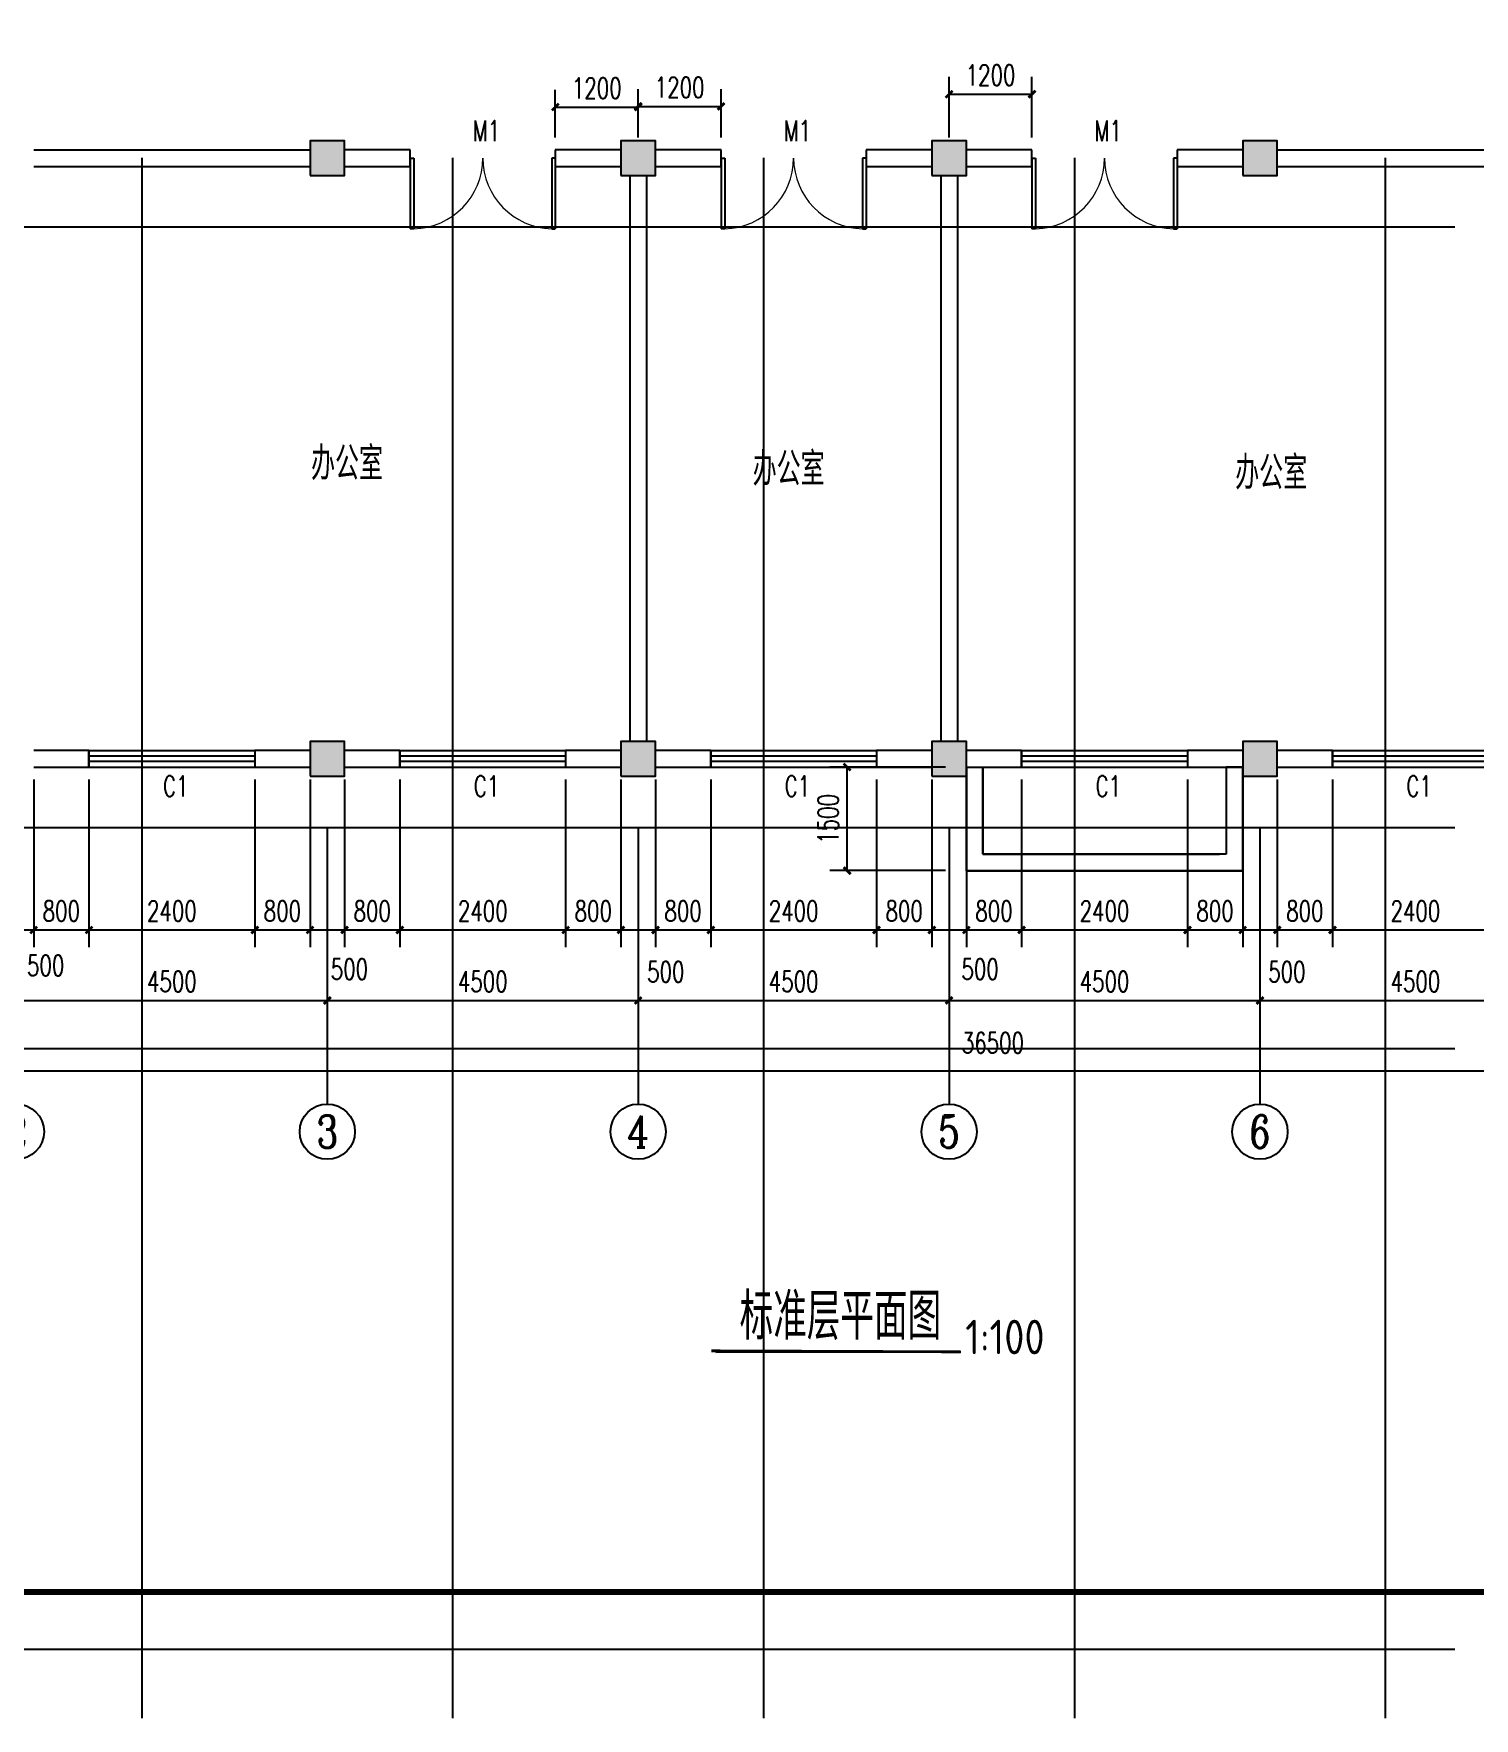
# Model space of a CAD drawing. Extents: x -1000 to 59722, y -1000 to 42165.
# Drawn here: x 16431 to 37283, y -1000 to 23397 of the extents above; entities that cross this region are included whole.
import ezdxf
from ezdxf.enums import TextEntityAlignment as Align

# ---------------------------------------------------------------- set-up
doc = ezdxf.new("R2010")
doc.units = 0
doc.header["$LTSCALE"] = 10
doc.header["$MEASUREMENT"] = 0
doc.linetypes.add('DOTE', pattern=[2.42, 2, -0.2, 0.02, -0.2])
for name, color, linetype in [('AXIS', 3, 'Continuous'), ('AXIS_TEXT', 7, 'Continuous'), ('COLUMN', 9, 'Continuous'), ('DOTE', 1, 'DOTE'), ('PUB_DIM', 3, 'Continuous'), ('PUB_TEXT', 7, 'Continuous'), ('PUB_WALL', 9, 'Continuous'), ('STAIR', 2, 'Continuous'), ('WALL', 9, 'Continuous'), ('WINDOW', 4, 'Continuous'), ('WINDOW_TEXT', 7, 'Continuous'), ('加粗线', 5, 'Continuous'), ('标注', 7, 'Continuous')]:
    doc.layers.add(name, color=color, linetype=linetype)
doc.styles.add('_TCH_AXIS', font='COMPLEX', dxfattribs={"bigfont": 'GBCBIG'})
doc.styles.add('_TCH_DIM_T3', font='SIMPLEX', dxfattribs={"width": 0.705882, "bigfont": 'GBCBIG'})
doc.styles.add('_TCH_WINDOW', font='SIMPLEX', dxfattribs={"bigfont": 'GBCBIG'})
doc.styles.add('COMPLEX', font='COMPLEX')
doc.styles.get("Standard").update_dxf_attribs({"font": 'gbenor.shx', "bigfont": 'gbcbig.shx'})
doc.dimstyles.new('_TCH_ARCH&&100', dxfattribs={"dimtxt": 297.5, "dimasz": 100, "dimexe": 250, "dimexo": 300, "dimgap": 126.25, "dimtad": 1, "dimdec": 0, "dimzin": 0, "dimdsep": 46, "dimtxsty": '_TCH_DIM_T3', "dimblk": 'ARCHTICK', "dimcen": 0.09, "dimclrt": 7, "dimazin": 2, "dimtfac": 1, "dimtdec": 0, "dimtix": 1, "dimtmove": 2, "dimatfit": 3, "dimfxl": 1, "dimtolj": 1, "dimtzin": 0, "dimarcsym": 0})

# ---------------------------------------------------------------- blocks, each defined once
blk = doc.blocks.new('_ArchTick')
at = {"color": 0, "linetype": 'ByBlock', "const_width": 0.4}
blk.add_lwpolyline([(-0.5, -0.5), (0.5, 0.5)], dxfattribs=at)
blk = doc.blocks.new('*D18')
at = {"layer": 'Defpoints', "color": 0}
for p in [(30881, 22521), (29681, 21596), (30881, 21596)]:
    blk.add_point(p, dxfattribs=at)
at = {"layer": 'PUB_DIM', "color": 0, "lineweight": -2}
for p, q in [((29681, 21896), (29681, 22771)), ((30881, 21896), (30881, 22771)), ((29681, 22521), (30881, 22521))]:
    blk.add_line(p, q, dxfattribs=at)
at = {"layer": 'PUB_DIM', "color": 0, "lineweight": -2, "xscale": 100, "yscale": 100, "zscale": 100, "rotation": 180}
blk.add_blockref('_ArchTick', (29681, 22521), dxfattribs=at)
at = {"layer": 'PUB_DIM', "color": 0, "lineweight": -2, "xscale": 100, "yscale": 100, "zscale": 100}
blk.add_blockref('_ArchTick', (30881, 22521), dxfattribs=at)
at = {"layer": 'PUB_DIM', "color": 7, "insert": (30281, 22796), "char_height": 297.5, "attachment_point": 5, "style": '_TCH_DIM_T3'}
blk.add_mtext('\\A1;1200', dxfattribs=at)
blk = doc.blocks.new('*D19')
at = {"layer": 'Defpoints', "color": 0}
for p in [(26381, 22345), (25181, 21596), (26381, 21596)]:
    blk.add_point(p, dxfattribs=at)
at = {"layer": 'PUB_DIM', "color": 0, "lineweight": -2}
for p, q in [((25181, 21896), (25181, 22595)), ((26381, 21896), (26381, 22595)), ((25181, 22345), (26381, 22345))]:
    blk.add_line(p, q, dxfattribs=at)
at = {"layer": 'PUB_DIM', "color": 0, "lineweight": -2, "xscale": 100, "yscale": 100, "zscale": 100, "rotation": 180}
blk.add_blockref('_ArchTick', (25181, 22345), dxfattribs=at)
at = {"layer": 'PUB_DIM', "color": 0, "lineweight": -2, "xscale": 100, "yscale": 100, "zscale": 100}
blk.add_blockref('_ArchTick', (26381, 22345), dxfattribs=at)
at = {"layer": 'PUB_DIM', "color": 7, "insert": (25781, 22620), "char_height": 297.5, "attachment_point": 5, "style": '_TCH_DIM_T3'}
blk.add_mtext('\\A1;1200', dxfattribs=at)
blk = doc.blocks.new('*D20')
at = {"layer": 'Defpoints', "color": 0}
for p in [(25181, 22335), (23981, 21596), (25181, 21596)]:
    blk.add_point(p, dxfattribs=at)
at = {"layer": 'PUB_DIM', "color": 0, "lineweight": -2}
for p, q in [((23981, 21896), (23981, 22585)), ((25181, 21896), (25181, 22585)), ((23981, 22335), (25181, 22335))]:
    blk.add_line(p, q, dxfattribs=at)
at = {"layer": 'PUB_DIM', "color": 0, "lineweight": -2, "xscale": 100, "yscale": 100, "zscale": 100, "rotation": 180}
blk.add_blockref('_ArchTick', (23981, 22335), dxfattribs=at)
at = {"layer": 'PUB_DIM', "color": 0, "lineweight": -2, "xscale": 100, "yscale": 100, "zscale": 100}
blk.add_blockref('_ArchTick', (25181, 22335), dxfattribs=at)
at = {"layer": 'PUB_DIM', "color": 7, "insert": (24581, 22610), "char_height": 297.5, "attachment_point": 5, "style": '_TCH_DIM_T3'}
blk.add_mtext('\\A1;1200', dxfattribs=at)
blk = doc.blocks.new('*D25')
at = {"layer": 'Defpoints', "color": 0}
for p in [(28205, 12776), (29931, 12776), (29931, 11276)]:
    blk.add_point(p, dxfattribs=at)
at = {"layer": 'PUB_DIM', "color": 0, "lineweight": -2}
for p, q in [((29631, 12776), (27955, 12776)), ((28205, 11276), (28205, 12776)), ((29631, 11276), (27955, 11276))]:
    blk.add_line(p, q, dxfattribs=at)
at = {"layer": 'PUB_DIM', "color": 0, "lineweight": -2, "xscale": 100, "yscale": 100, "zscale": 100}
for p, rotation in [((28205, 12776), 90), ((28205, 11276), 270)]:
    blk.add_blockref('_ArchTick', p, dxfattribs=dict(at, rotation=rotation))
at = {"layer": 'PUB_DIM', "color": 7, "insert": (27930, 12026), "char_height": 297.5, "attachment_point": 5, "rotation": 90, "style": '_TCH_DIM_T3'}
blk.add_mtext('\\A1;1500', dxfattribs=at)
blk = doc.blocks.new('*D38')
at = {"layer": 'Defpoints', "color": 0}
for p in [(15931, 12896), (16431, 12896), (16431, 10417)]:
    blk.add_point(p, dxfattribs=at)
at = {"layer": 'PUB_DIM', "color": 0, "lineweight": -2}
for p, q in [((15931, 12596), (15931, 10167)), ((16431, 12596), (16431, 10167)), ((15931, 10417), (16431, 10417))]:
    blk.add_line(p, q, dxfattribs=at)
at = {"layer": 'PUB_DIM', "color": 0, "lineweight": -2, "xscale": 100, "yscale": 100, "zscale": 100, "rotation": 180}
blk.add_blockref('_ArchTick', (15931, 10417), dxfattribs=at)
at = {"layer": 'PUB_DIM', "color": 0, "lineweight": -2, "xscale": 100, "yscale": 100, "zscale": 100}
blk.add_blockref('_ArchTick', (16431, 10417), dxfattribs=at)
at = {"layer": 'PUB_DIM', "color": 7, "insert": (16604, 9902), "char_height": 297.5, "attachment_point": 5, "style": '_TCH_DIM_T3'}
blk.add_mtext('\\A1;500', dxfattribs=at)
blk = doc.blocks.new('*D39')
at = {"layer": 'Defpoints', "color": 0}
for p in [(16431, 12896), (17231, 12896), (17231, 10417)]:
    blk.add_point(p, dxfattribs=at)
at = {"layer": 'PUB_DIM', "color": 0, "lineweight": -2}
for p, q in [((16431, 12596), (16431, 10167)), ((17231, 12596), (17231, 10167)), ((16431, 10417), (17231, 10417))]:
    blk.add_line(p, q, dxfattribs=at)
at = {"layer": 'PUB_DIM', "color": 0, "lineweight": -2, "xscale": 100, "yscale": 100, "zscale": 100, "rotation": 180}
blk.add_blockref('_ArchTick', (16431, 10417), dxfattribs=at)
at = {"layer": 'PUB_DIM', "color": 0, "lineweight": -2, "xscale": 100, "yscale": 100, "zscale": 100}
blk.add_blockref('_ArchTick', (17231, 10417), dxfattribs=at)
at = {"layer": 'PUB_DIM', "color": 7, "insert": (16831, 10692), "char_height": 297.5, "attachment_point": 5, "style": '_TCH_DIM_T3'}
blk.add_mtext('\\A1;800', dxfattribs=at)
blk = doc.blocks.new('*D40')
at = {"layer": 'Defpoints', "color": 0}
for p in [(17231, 12896), (19631, 12896), (19631, 10417)]:
    blk.add_point(p, dxfattribs=at)
at = {"layer": 'PUB_DIM', "color": 0, "lineweight": -2}
for p, q in [((17231, 12596), (17231, 10167)), ((19631, 12596), (19631, 10167)), ((17231, 10417), (19631, 10417))]:
    blk.add_line(p, q, dxfattribs=at)
at = {"layer": 'PUB_DIM', "color": 0, "lineweight": -2, "xscale": 100, "yscale": 100, "zscale": 100, "rotation": 180}
blk.add_blockref('_ArchTick', (17231, 10417), dxfattribs=at)
at = {"layer": 'PUB_DIM', "color": 0, "lineweight": -2, "xscale": 100, "yscale": 100, "zscale": 100}
blk.add_blockref('_ArchTick', (19631, 10417), dxfattribs=at)
at = {"layer": 'PUB_DIM', "color": 7, "insert": (18431, 10692), "char_height": 297.5, "attachment_point": 5, "style": '_TCH_DIM_T3'}
blk.add_mtext('\\A1;2400', dxfattribs=at)
blk = doc.blocks.new('*D41')
at = {"layer": 'Defpoints', "color": 0}
for p in [(19631, 12896), (20431, 12896), (20431, 10417)]:
    blk.add_point(p, dxfattribs=at)
at = {"layer": 'PUB_DIM', "color": 0, "lineweight": -2}
for p, q in [((19631, 12596), (19631, 10167)), ((20431, 12596), (20431, 10167)), ((19631, 10417), (20431, 10417))]:
    blk.add_line(p, q, dxfattribs=at)
at = {"layer": 'PUB_DIM', "color": 0, "lineweight": -2, "xscale": 100, "yscale": 100, "zscale": 100, "rotation": 180}
blk.add_blockref('_ArchTick', (19631, 10417), dxfattribs=at)
at = {"layer": 'PUB_DIM', "color": 0, "lineweight": -2, "xscale": 100, "yscale": 100, "zscale": 100}
blk.add_blockref('_ArchTick', (20431, 10417), dxfattribs=at)
at = {"layer": 'PUB_DIM', "color": 7, "insert": (20031, 10692), "char_height": 297.5, "attachment_point": 5, "style": '_TCH_DIM_T3'}
blk.add_mtext('\\A1;800', dxfattribs=at)
blk = doc.blocks.new('*D42')
at = {"layer": 'Defpoints', "color": 0}
for p in [(20431, 12896), (20931, 12896), (20931, 10417)]:
    blk.add_point(p, dxfattribs=at)
at = {"layer": 'PUB_DIM', "color": 0, "lineweight": -2}
for p, q in [((20431, 12596), (20431, 10167)), ((20931, 12596), (20931, 10167)), ((20431, 10417), (20931, 10417))]:
    blk.add_line(p, q, dxfattribs=at)
at = {"layer": 'PUB_DIM', "color": 0, "lineweight": -2, "xscale": 100, "yscale": 100, "zscale": 100, "rotation": 180}
blk.add_blockref('_ArchTick', (20431, 10417), dxfattribs=at)
at = {"layer": 'PUB_DIM', "color": 0, "lineweight": -2, "xscale": 100, "yscale": 100, "zscale": 100}
blk.add_blockref('_ArchTick', (20931, 10417), dxfattribs=at)
at = {"layer": 'PUB_DIM', "color": 7, "insert": (21001, 9849), "char_height": 297.5, "attachment_point": 5, "style": '_TCH_DIM_T3'}
blk.add_mtext('\\A1;500', dxfattribs=at)
blk = doc.blocks.new('*D43')
at = {"layer": 'Defpoints', "color": 0}
for p in [(20931, 12896), (21731, 12896), (21731, 10417)]:
    blk.add_point(p, dxfattribs=at)
at = {"layer": 'PUB_DIM', "color": 0, "lineweight": -2}
for p, q in [((20931, 12596), (20931, 10167)), ((21731, 12596), (21731, 10167)), ((20931, 10417), (21731, 10417))]:
    blk.add_line(p, q, dxfattribs=at)
at = {"layer": 'PUB_DIM', "color": 0, "lineweight": -2, "xscale": 100, "yscale": 100, "zscale": 100, "rotation": 180}
blk.add_blockref('_ArchTick', (20931, 10417), dxfattribs=at)
at = {"layer": 'PUB_DIM', "color": 0, "lineweight": -2, "xscale": 100, "yscale": 100, "zscale": 100}
blk.add_blockref('_ArchTick', (21731, 10417), dxfattribs=at)
at = {"layer": 'PUB_DIM', "color": 7, "insert": (21331, 10692), "char_height": 297.5, "attachment_point": 5, "style": '_TCH_DIM_T3'}
blk.add_mtext('\\A1;800', dxfattribs=at)
blk = doc.blocks.new('*D44')
at = {"layer": 'Defpoints', "color": 0}
for p in [(21731, 12896), (24131, 12896), (24131, 10417)]:
    blk.add_point(p, dxfattribs=at)
at = {"layer": 'PUB_DIM', "color": 0, "lineweight": -2}
for p, q in [((21731, 12596), (21731, 10167)), ((24131, 12596), (24131, 10167)), ((21731, 10417), (24131, 10417))]:
    blk.add_line(p, q, dxfattribs=at)
at = {"layer": 'PUB_DIM', "color": 0, "lineweight": -2, "xscale": 100, "yscale": 100, "zscale": 100, "rotation": 180}
blk.add_blockref('_ArchTick', (21731, 10417), dxfattribs=at)
at = {"layer": 'PUB_DIM', "color": 0, "lineweight": -2, "xscale": 100, "yscale": 100, "zscale": 100}
blk.add_blockref('_ArchTick', (24131, 10417), dxfattribs=at)
at = {"layer": 'PUB_DIM', "color": 7, "insert": (22931, 10692), "char_height": 297.5, "attachment_point": 5, "style": '_TCH_DIM_T3'}
blk.add_mtext('\\A1;2400', dxfattribs=at)
blk = doc.blocks.new('*D45')
at = {"layer": 'Defpoints', "color": 0}
for p in [(24131, 12896), (24931, 12896), (24931, 10417)]:
    blk.add_point(p, dxfattribs=at)
at = {"layer": 'PUB_DIM', "color": 0, "lineweight": -2}
for p, q in [((24131, 12596), (24131, 10167)), ((24931, 12596), (24931, 10167)), ((24131, 10417), (24931, 10417))]:
    blk.add_line(p, q, dxfattribs=at)
at = {"layer": 'PUB_DIM', "color": 0, "lineweight": -2, "xscale": 100, "yscale": 100, "zscale": 100, "rotation": 180}
blk.add_blockref('_ArchTick', (24131, 10417), dxfattribs=at)
at = {"layer": 'PUB_DIM', "color": 0, "lineweight": -2, "xscale": 100, "yscale": 100, "zscale": 100}
blk.add_blockref('_ArchTick', (24931, 10417), dxfattribs=at)
at = {"layer": 'PUB_DIM', "color": 7, "insert": (24531, 10692), "char_height": 297.5, "attachment_point": 5, "style": '_TCH_DIM_T3'}
blk.add_mtext('\\A1;800', dxfattribs=at)
blk = doc.blocks.new('*D46')
at = {"layer": 'Defpoints', "color": 0}
for p in [(24931, 12896), (25431, 12896), (25431, 10417)]:
    blk.add_point(p, dxfattribs=at)
at = {"layer": 'PUB_DIM', "color": 0, "lineweight": -2}
for p, q in [((24931, 12596), (24931, 10167)), ((25431, 12596), (25431, 10167)), ((24931, 10417), (25431, 10417))]:
    blk.add_line(p, q, dxfattribs=at)
at = {"layer": 'PUB_DIM', "color": 0, "lineweight": -2, "xscale": 100, "yscale": 100, "zscale": 100, "rotation": 180}
blk.add_blockref('_ArchTick', (24931, 10417), dxfattribs=at)
at = {"layer": 'PUB_DIM', "color": 0, "lineweight": -2, "xscale": 100, "yscale": 100, "zscale": 100}
blk.add_blockref('_ArchTick', (25431, 10417), dxfattribs=at)
at = {"layer": 'PUB_DIM', "color": 7, "insert": (25580, 9811), "char_height": 297.5, "attachment_point": 5, "style": '_TCH_DIM_T3'}
blk.add_mtext('\\A1;500', dxfattribs=at)
blk = doc.blocks.new('*D47')
at = {"layer": 'Defpoints', "color": 0}
for p in [(25431, 12896), (26231, 12896), (26231, 10417)]:
    blk.add_point(p, dxfattribs=at)
at = {"layer": 'PUB_DIM', "color": 0, "lineweight": -2}
for p, q in [((25431, 12596), (25431, 10167)), ((26231, 12596), (26231, 10167)), ((25431, 10417), (26231, 10417))]:
    blk.add_line(p, q, dxfattribs=at)
at = {"layer": 'PUB_DIM', "color": 0, "lineweight": -2, "xscale": 100, "yscale": 100, "zscale": 100, "rotation": 180}
blk.add_blockref('_ArchTick', (25431, 10417), dxfattribs=at)
at = {"layer": 'PUB_DIM', "color": 0, "lineweight": -2, "xscale": 100, "yscale": 100, "zscale": 100}
blk.add_blockref('_ArchTick', (26231, 10417), dxfattribs=at)
at = {"layer": 'PUB_DIM', "color": 7, "insert": (25831, 10692), "char_height": 297.5, "attachment_point": 5, "style": '_TCH_DIM_T3'}
blk.add_mtext('\\A1;800', dxfattribs=at)
blk = doc.blocks.new('*D48')
at = {"layer": 'Defpoints', "color": 0}
for p in [(26231, 12896), (28631, 12896), (28631, 10417)]:
    blk.add_point(p, dxfattribs=at)
at = {"layer": 'PUB_DIM', "color": 0, "lineweight": -2}
for p, q in [((26231, 12596), (26231, 10167)), ((28631, 12596), (28631, 10167)), ((26231, 10417), (28631, 10417))]:
    blk.add_line(p, q, dxfattribs=at)
at = {"layer": 'PUB_DIM', "color": 0, "lineweight": -2, "xscale": 100, "yscale": 100, "zscale": 100, "rotation": 180}
blk.add_blockref('_ArchTick', (26231, 10417), dxfattribs=at)
at = {"layer": 'PUB_DIM', "color": 0, "lineweight": -2, "xscale": 100, "yscale": 100, "zscale": 100}
blk.add_blockref('_ArchTick', (28631, 10417), dxfattribs=at)
at = {"layer": 'PUB_DIM', "color": 7, "insert": (27431, 10692), "char_height": 297.5, "attachment_point": 5, "style": '_TCH_DIM_T3'}
blk.add_mtext('\\A1;2400', dxfattribs=at)
blk = doc.blocks.new('*D49')
at = {"layer": 'Defpoints', "color": 0}
for p in [(28631, 12896), (29431, 12896), (29431, 10417)]:
    blk.add_point(p, dxfattribs=at)
at = {"layer": 'PUB_DIM', "color": 0, "lineweight": -2}
for p, q in [((28631, 12596), (28631, 10167)), ((29431, 12596), (29431, 10167)), ((28631, 10417), (29431, 10417))]:
    blk.add_line(p, q, dxfattribs=at)
at = {"layer": 'PUB_DIM', "color": 0, "lineweight": -2, "xscale": 100, "yscale": 100, "zscale": 100, "rotation": 180}
blk.add_blockref('_ArchTick', (28631, 10417), dxfattribs=at)
at = {"layer": 'PUB_DIM', "color": 0, "lineweight": -2, "xscale": 100, "yscale": 100, "zscale": 100}
blk.add_blockref('_ArchTick', (29431, 10417), dxfattribs=at)
at = {"layer": 'PUB_DIM', "color": 7, "insert": (29031, 10692), "char_height": 297.5, "attachment_point": 5, "style": '_TCH_DIM_T3'}
blk.add_mtext('\\A1;800', dxfattribs=at)
blk = doc.blocks.new('*D50')
at = {"layer": 'Defpoints', "color": 0}
for p in [(29431, 12896), (29931, 12896), (29931, 10417)]:
    blk.add_point(p, dxfattribs=at)
at = {"layer": 'PUB_DIM', "color": 0, "lineweight": -2}
for p, q in [((29431, 12596), (29431, 10167)), ((29931, 12596), (29931, 10167)), ((29431, 10417), (29931, 10417))]:
    blk.add_line(p, q, dxfattribs=at)
at = {"layer": 'PUB_DIM', "color": 0, "lineweight": -2, "xscale": 100, "yscale": 100, "zscale": 100, "rotation": 180}
blk.add_blockref('_ArchTick', (29431, 10417), dxfattribs=at)
at = {"layer": 'PUB_DIM', "color": 0, "lineweight": -2, "xscale": 100, "yscale": 100, "zscale": 100}
blk.add_blockref('_ArchTick', (29931, 10417), dxfattribs=at)
at = {"layer": 'PUB_DIM', "color": 7, "insert": (30130, 9849), "char_height": 297.5, "attachment_point": 5, "style": '_TCH_DIM_T3'}
blk.add_mtext('\\A1;500', dxfattribs=at)
blk = doc.blocks.new('*D51')
at = {"layer": 'Defpoints', "color": 0}
for p in [(29931, 12896), (30731, 12896), (30731, 10417)]:
    blk.add_point(p, dxfattribs=at)
at = {"layer": 'PUB_DIM', "color": 0, "lineweight": -2}
for p, q in [((29931, 12596), (29931, 10167)), ((30731, 12596), (30731, 10167)), ((29931, 10417), (30731, 10417))]:
    blk.add_line(p, q, dxfattribs=at)
at = {"layer": 'PUB_DIM', "color": 0, "lineweight": -2, "xscale": 100, "yscale": 100, "zscale": 100, "rotation": 180}
blk.add_blockref('_ArchTick', (29931, 10417), dxfattribs=at)
at = {"layer": 'PUB_DIM', "color": 0, "lineweight": -2, "xscale": 100, "yscale": 100, "zscale": 100}
blk.add_blockref('_ArchTick', (30731, 10417), dxfattribs=at)
at = {"layer": 'PUB_DIM', "color": 7, "insert": (30331, 10692), "char_height": 297.5, "attachment_point": 5, "style": '_TCH_DIM_T3'}
blk.add_mtext('\\A1;800', dxfattribs=at)
blk = doc.blocks.new('*D52')
at = {"layer": 'Defpoints', "color": 0}
for p in [(30731, 12896), (33131, 12896), (33131, 10417)]:
    blk.add_point(p, dxfattribs=at)
at = {"layer": 'PUB_DIM', "color": 0, "lineweight": -2}
for p, q in [((30731, 12596), (30731, 10167)), ((33131, 12596), (33131, 10167)), ((30731, 10417), (33131, 10417))]:
    blk.add_line(p, q, dxfattribs=at)
at = {"layer": 'PUB_DIM', "color": 0, "lineweight": -2, "xscale": 100, "yscale": 100, "zscale": 100, "rotation": 180}
blk.add_blockref('_ArchTick', (30731, 10417), dxfattribs=at)
at = {"layer": 'PUB_DIM', "color": 0, "lineweight": -2, "xscale": 100, "yscale": 100, "zscale": 100}
blk.add_blockref('_ArchTick', (33131, 10417), dxfattribs=at)
at = {"layer": 'PUB_DIM', "color": 7, "insert": (31931, 10692), "char_height": 297.5, "attachment_point": 5, "style": '_TCH_DIM_T3'}
blk.add_mtext('\\A1;2400', dxfattribs=at)
blk = doc.blocks.new('*D53')
at = {"layer": 'Defpoints', "color": 0}
for p in [(33131, 12896), (33931, 12896), (33931, 10417)]:
    blk.add_point(p, dxfattribs=at)
at = {"layer": 'PUB_DIM', "color": 0, "lineweight": -2}
for p, q in [((33131, 12596), (33131, 10167)), ((33931, 12596), (33931, 10167)), ((33131, 10417), (33931, 10417))]:
    blk.add_line(p, q, dxfattribs=at)
at = {"layer": 'PUB_DIM', "color": 0, "lineweight": -2, "xscale": 100, "yscale": 100, "zscale": 100, "rotation": 180}
blk.add_blockref('_ArchTick', (33131, 10417), dxfattribs=at)
at = {"layer": 'PUB_DIM', "color": 0, "lineweight": -2, "xscale": 100, "yscale": 100, "zscale": 100}
blk.add_blockref('_ArchTick', (33931, 10417), dxfattribs=at)
at = {"layer": 'PUB_DIM', "color": 7, "insert": (33531, 10692), "char_height": 297.5, "attachment_point": 5, "style": '_TCH_DIM_T3'}
blk.add_mtext('\\A1;800', dxfattribs=at)
blk = doc.blocks.new('*D54')
at = {"layer": 'Defpoints', "color": 0}
for p in [(33931, 12896), (34431, 12896), (34431, 10417)]:
    blk.add_point(p, dxfattribs=at)
at = {"layer": 'PUB_DIM', "color": 0, "lineweight": -2}
for p, q in [((33931, 12596), (33931, 10167)), ((34431, 12596), (34431, 10167)), ((33931, 10417), (34431, 10417))]:
    blk.add_line(p, q, dxfattribs=at)
at = {"layer": 'PUB_DIM', "color": 0, "lineweight": -2, "xscale": 100, "yscale": 100, "zscale": 100, "rotation": 180}
blk.add_blockref('_ArchTick', (33931, 10417), dxfattribs=at)
at = {"layer": 'PUB_DIM', "color": 0, "lineweight": -2, "xscale": 100, "yscale": 100, "zscale": 100}
blk.add_blockref('_ArchTick', (34431, 10417), dxfattribs=at)
at = {"layer": 'PUB_DIM', "color": 7, "insert": (34571, 9811), "char_height": 297.5, "attachment_point": 5, "style": '_TCH_DIM_T3'}
blk.add_mtext('\\A1;500', dxfattribs=at)
blk = doc.blocks.new('*D55')
at = {"layer": 'Defpoints', "color": 0}
for p in [(34431, 12896), (35231, 12896), (35231, 10417)]:
    blk.add_point(p, dxfattribs=at)
at = {"layer": 'PUB_DIM', "color": 0, "lineweight": -2}
for p, q in [((34431, 12596), (34431, 10167)), ((35231, 12596), (35231, 10167)), ((34431, 10417), (35231, 10417))]:
    blk.add_line(p, q, dxfattribs=at)
at = {"layer": 'PUB_DIM', "color": 0, "lineweight": -2, "xscale": 100, "yscale": 100, "zscale": 100, "rotation": 180}
blk.add_blockref('_ArchTick', (34431, 10417), dxfattribs=at)
at = {"layer": 'PUB_DIM', "color": 0, "lineweight": -2, "xscale": 100, "yscale": 100, "zscale": 100}
blk.add_blockref('_ArchTick', (35231, 10417), dxfattribs=at)
at = {"layer": 'PUB_DIM', "color": 7, "insert": (34831, 10692), "char_height": 297.5, "attachment_point": 5, "style": '_TCH_DIM_T3'}
blk.add_mtext('\\A1;800', dxfattribs=at)
blk = doc.blocks.new('*D56')
at = {"layer": 'Defpoints', "color": 0}
for p in [(35231, 12896), (37631, 12896), (37631, 10417)]:
    blk.add_point(p, dxfattribs=at)
at = {"layer": 'PUB_DIM', "color": 0, "lineweight": -2}
for p, q in [((35231, 12596), (35231, 10167)), ((37631, 12596), (37631, 10167)), ((35231, 10417), (37631, 10417))]:
    blk.add_line(p, q, dxfattribs=at)
at = {"layer": 'PUB_DIM', "color": 0, "lineweight": -2, "xscale": 100, "yscale": 100, "zscale": 100, "rotation": 180}
blk.add_blockref('_ArchTick', (35231, 10417), dxfattribs=at)
at = {"layer": 'PUB_DIM', "color": 0, "lineweight": -2, "xscale": 100, "yscale": 100, "zscale": 100}
blk.add_blockref('_ArchTick', (37631, 10417), dxfattribs=at)
at = {"layer": 'PUB_DIM', "color": 7, "insert": (36431, 10692), "char_height": 297.5, "attachment_point": 5, "style": '_TCH_DIM_T3'}
blk.add_mtext('\\A1;2400', dxfattribs=at)
blk = doc.blocks.new('*D13')
at = {"layer": 'Defpoints', "color": 0}
for p in [(11431, 12896), (47931, 12896), (47931, 8378)]:
    blk.add_point(p, dxfattribs=at)
at = {"layer": 'PUB_DIM', "color": 0, "lineweight": -2}
for p, q in [((11431, 12596), (11431, 8128)), ((47931, 12596), (47931, 8128)), ((11431, 8378), (47931, 8378))]:
    blk.add_line(p, q, dxfattribs=at)
at = {"layer": 'PUB_DIM', "color": 0, "lineweight": -2, "xscale": 100, "yscale": 100, "zscale": 100, "rotation": 180}
blk.add_blockref('_ArchTick', (11431, 8378), dxfattribs=at)
at = {"layer": 'PUB_DIM', "color": 0, "lineweight": -2, "xscale": 100, "yscale": 100, "zscale": 100}
blk.add_blockref('_ArchTick', (47931, 8378), dxfattribs=at)
at = {"layer": 'PUB_DIM', "color": 7, "insert": (30315, 8784), "char_height": 297.5, "attachment_point": 5, "style": '_TCH_DIM_T3'}
blk.add_mtext('\\A1;36500', dxfattribs=at)
blk = doc.blocks.new('*D135')
at = {"layer": 'AXIS', "color": 0, "lineweight": -2}
for p, q in [((16181, 11596), (16181, 9146)), ((20681, 11596), (20681, 9146)), ((16181, 9396), (20681, 9396))]:
    blk.add_line(p, q, dxfattribs=at)
at = {"layer": 'Defpoints', "color": 0}
for p in [(16181, 11896), (20681, 11896), (20681, 9396)]:
    blk.add_point(p, dxfattribs=at)
at = {"layer": 'AXIS', "color": 0, "lineweight": -2, "xscale": 100, "yscale": 100, "zscale": 100, "rotation": 180}
blk.add_blockref('_ArchTick', (16181, 9396), dxfattribs=at)
at = {"layer": 'AXIS', "color": 0, "lineweight": -2, "xscale": 100, "yscale": 100, "zscale": 100}
blk.add_blockref('_ArchTick', (20681, 9396), dxfattribs=at)
at = {"layer": 'AXIS', "color": 7, "insert": (18431, 9671), "char_height": 297.5, "attachment_point": 5, "style": '_TCH_DIM_T3'}
blk.add_mtext('\\A1;4500', dxfattribs=at)
blk = doc.blocks.new('*D136')
at = {"layer": 'AXIS', "color": 0, "lineweight": -2}
for p, q in [((20681, 11596), (20681, 9146)), ((25181, 11596), (25181, 9146)), ((20681, 9396), (25181, 9396))]:
    blk.add_line(p, q, dxfattribs=at)
at = {"layer": 'Defpoints', "color": 0}
for p in [(20681, 11896), (25181, 11896), (25181, 9396)]:
    blk.add_point(p, dxfattribs=at)
at = {"layer": 'AXIS', "color": 0, "lineweight": -2, "xscale": 100, "yscale": 100, "zscale": 100, "rotation": 180}
blk.add_blockref('_ArchTick', (20681, 9396), dxfattribs=at)
at = {"layer": 'AXIS', "color": 0, "lineweight": -2, "xscale": 100, "yscale": 100, "zscale": 100}
blk.add_blockref('_ArchTick', (25181, 9396), dxfattribs=at)
at = {"layer": 'AXIS', "color": 7, "insert": (22931, 9671), "char_height": 297.5, "attachment_point": 5, "style": '_TCH_DIM_T3'}
blk.add_mtext('\\A1;4500', dxfattribs=at)
blk = doc.blocks.new('*D137')
at = {"layer": 'AXIS', "color": 0, "lineweight": -2}
for p, q in [((25181, 11596), (25181, 9146)), ((29681, 11596), (29681, 9146)), ((25181, 9396), (29681, 9396))]:
    blk.add_line(p, q, dxfattribs=at)
at = {"layer": 'Defpoints', "color": 0}
for p in [(25181, 11896), (29681, 11896), (29681, 9396)]:
    blk.add_point(p, dxfattribs=at)
at = {"layer": 'AXIS', "color": 0, "lineweight": -2, "xscale": 100, "yscale": 100, "zscale": 100, "rotation": 180}
blk.add_blockref('_ArchTick', (25181, 9396), dxfattribs=at)
at = {"layer": 'AXIS', "color": 0, "lineweight": -2, "xscale": 100, "yscale": 100, "zscale": 100}
blk.add_blockref('_ArchTick', (29681, 9396), dxfattribs=at)
at = {"layer": 'AXIS', "color": 7, "insert": (27431, 9671), "char_height": 297.5, "attachment_point": 5, "style": '_TCH_DIM_T3'}
blk.add_mtext('\\A1;4500', dxfattribs=at)
blk = doc.blocks.new('*D138')
at = {"layer": 'AXIS', "color": 0, "lineweight": -2}
for p, q in [((29681, 11596), (29681, 9146)), ((34181, 11596), (34181, 9146)), ((29681, 9396), (34181, 9396))]:
    blk.add_line(p, q, dxfattribs=at)
at = {"layer": 'Defpoints', "color": 0}
for p in [(29681, 11896), (34181, 11896), (34181, 9396)]:
    blk.add_point(p, dxfattribs=at)
at = {"layer": 'AXIS', "color": 0, "lineweight": -2, "xscale": 100, "yscale": 100, "zscale": 100, "rotation": 180}
blk.add_blockref('_ArchTick', (29681, 9396), dxfattribs=at)
at = {"layer": 'AXIS', "color": 0, "lineweight": -2, "xscale": 100, "yscale": 100, "zscale": 100}
blk.add_blockref('_ArchTick', (34181, 9396), dxfattribs=at)
at = {"layer": 'AXIS', "color": 7, "insert": (31931, 9671), "char_height": 297.5, "attachment_point": 5, "style": '_TCH_DIM_T3'}
blk.add_mtext('\\A1;4500', dxfattribs=at)
blk = doc.blocks.new('*D139')
at = {"layer": 'AXIS', "color": 0, "lineweight": -2}
for p, q in [((34181, 11596), (34181, 9146)), ((38681, 11596), (38681, 9146)), ((34181, 9396), (38681, 9396))]:
    blk.add_line(p, q, dxfattribs=at)
at = {"layer": 'Defpoints', "color": 0}
for p in [(34181, 11896), (38681, 11896), (38681, 9396)]:
    blk.add_point(p, dxfattribs=at)
at = {"layer": 'AXIS', "color": 0, "lineweight": -2, "xscale": 100, "yscale": 100, "zscale": 100, "rotation": 180}
blk.add_blockref('_ArchTick', (34181, 9396), dxfattribs=at)
at = {"layer": 'AXIS', "color": 0, "lineweight": -2, "xscale": 100, "yscale": 100, "zscale": 100}
blk.add_blockref('_ArchTick', (38681, 9396), dxfattribs=at)
at = {"layer": 'AXIS', "color": 7, "insert": (36431, 9671), "char_height": 297.5, "attachment_point": 5, "style": '_TCH_DIM_T3'}
blk.add_mtext('\\A1;4500', dxfattribs=at)
blk = doc.blocks.new('_AXISO')
blk.add_circle((0, 0), 0.5)
at = {"layer": 'AXIS_TEXT', "style": 'COMPLEX', "width": 1.041667}
blk.add_attdef('A', text='', height=0.56, dxfattribs=at).set_placement((-0.25, -0.28), (0.25, -0.28), align=Align.FIT)
blk = doc.blocks.new('_FZHK')
blk.add_lwpolyline([(-0.5, -0.5), (0.5, -0.5), (0.5, 0.5), (-0.5, 0.5)], close=True)
blk = doc.blocks.new('$TCHSYS$WIN2D')
for p, q in [((-0.5, 0.5), (-0.5, -0.5)), ((0.5, 0.5), (0.5, -0.5)), ((0.5, 0.167), (-0.5, 0.167)), ((0.5, -0.167), (-0.5, -0.167))]:
    blk.add_line(p, q)
at = {"layer": 'STAIR'}
for p, q in [((-0.5, 0.5), (0.5, 0.5)), ((-0.5, -0.5), (0.5, -0.5))]:
    blk.add_line(p, q, dxfattribs=at)
blk = doc.blocks.new('$DorLib2D$00000002')
for p, q in [((-0.5, 0), (-0.5, 0.4875)), ((-0.475, 0.4875), (-0.5, 0.4875)), ((-0.475, 0), (-0.475, 0.4875)), ((0.475, 0), (0.475, 0.4875)), ((0.475, 0.4875), (0.5, 0.4875)), ((0.5, 0), (0.5, 0.4875)), ((-0.5, 0), (-0.475, 0)), ((0.5, 0), (0.475, 0))]:
    blk.add_line(p, q)
at = {"lineweight": 13}
for centre, start, end in [((-0.4875, 0), 0, 88.53072), ((0.4875, 0), 91.46928, 180)]:
    blk.add_arc(centre, 0.4875, start, end, dxfattribs=at)
blk = doc.blocks.new('毕业设计图框-土木')
at = {"layer": '加粗线', "linetype": 'Continuous', "lineweight": 200}
blk.add_lwpolyline([(37.4, 585.76), (837.4, 585.76), (837.4, 15.76), (37.4, 15.76)], close=True, dxfattribs=at)

msp = doc.modelspace()

# ---------------------------------------------------------------- hatches: boundary and pattern name
h = msp.add_hatch(color=256)
h.paths.add_polyline_path([(20681, 21845.7), (20431, 21845.7), (20431, 21595.7), (20681, 21595.7)])
h.paths.add_polyline_path([(20931, 21845.7), (20681, 21845.7), (20681, 21595.7), (20931, 21595.7)])
h.paths.add_polyline_path([(20931, 21595.7), (20681, 21595.7), (20681, 21345.7), (20931, 21345.7)])
h.paths.add_polyline_path([(20681, 21595.7), (20431, 21595.7), (20431, 21345.7), (20681, 21345.7)])
h = msp.add_hatch(color=256)
h.paths.add_polyline_path([(25181, 21845.7), (24931, 21845.7), (24931, 21595.7), (25181, 21595.7)])
h.paths.add_polyline_path([(25431, 21845.7), (25181, 21845.7), (25181, 21595.7), (25431, 21595.7)])
h.paths.add_polyline_path([(25431, 21595.7), (25181, 21595.7), (25181, 21345.7), (25431, 21345.7)])
h.paths.add_polyline_path([(25181, 21595.7), (24931, 21595.7), (24931, 21345.7), (25181, 21345.7)])
h = msp.add_hatch(color=256)
h.paths.add_polyline_path([(29681, 21845.7), (29431, 21845.7), (29431, 21595.7), (29681, 21595.7)])
h.paths.add_polyline_path([(29931, 21845.7), (29681, 21845.7), (29681, 21595.7), (29931, 21595.7)])
h.paths.add_polyline_path([(29931, 21595.7), (29681, 21595.7), (29681, 21345.7), (29931, 21345.7)])
h.paths.add_polyline_path([(29681, 21595.7), (29431, 21595.7), (29431, 21345.7), (29681, 21345.7)])
h = msp.add_hatch(color=256)
h.paths.add_polyline_path([(34181, 21845.7), (33931, 21845.7), (33931, 21595.7), (34181, 21595.7)])
h.paths.add_polyline_path([(34431, 21845.7), (34181, 21845.7), (34181, 21595.7), (34431, 21595.7)])
h.paths.add_polyline_path([(34431, 21595.7), (34181, 21595.7), (34181, 21345.7), (34431, 21345.7)])
h.paths.add_polyline_path([(34181, 21595.7), (33931, 21595.7), (33931, 21345.7), (34181, 21345.7)])
h = msp.add_hatch(color=256)
h.paths.add_polyline_path([(20681, 13145.7), (20431, 13145.7), (20431, 12895.7), (20681, 12895.7)])
h.paths.add_polyline_path([(20931, 13145.7), (20681, 13145.7), (20681, 12895.7), (20931, 12895.7)])
h.paths.add_polyline_path([(20931, 12895.7), (20681, 12895.7), (20681, 12645.7), (20931, 12645.7)])
h.paths.add_polyline_path([(20681, 12895.7), (20431, 12895.7), (20431, 12645.7), (20681, 12645.7)])
h = msp.add_hatch(color=256)
h.paths.add_polyline_path([(25181, 13145.7), (24931, 13145.7), (24931, 12895.7), (25181, 12895.7)])
h.paths.add_polyline_path([(25431, 13145.7), (25181, 13145.7), (25181, 12895.7), (25431, 12895.7)])
h.paths.add_polyline_path([(25431, 12895.7), (25181, 12895.7), (25181, 12645.7), (25431, 12645.7)])
h.paths.add_polyline_path([(25181, 12895.7), (24931, 12895.7), (24931, 12645.7), (25181, 12645.7)])
h = msp.add_hatch(color=256)
h.paths.add_polyline_path([(29681, 13145.7), (29431, 13145.7), (29431, 12895.7), (29681, 12895.7)])
h.paths.add_polyline_path([(29931, 13145.7), (29681, 13145.7), (29681, 12895.7), (29931, 12895.7)])
h.paths.add_polyline_path([(29931, 12895.7), (29681, 12895.7), (29681, 12645.7), (29931, 12645.7)])
h.paths.add_polyline_path([(29681, 12895.7), (29431, 12895.7), (29431, 12645.7), (29681, 12645.7)])
h = msp.add_hatch(color=256)
h.paths.add_polyline_path([(34181, 13145.7), (33931, 13145.7), (33931, 12895.7), (34181, 12895.7)])
h.paths.add_polyline_path([(34431, 13145.7), (34181, 13145.7), (34181, 12895.7), (34431, 12895.7)])
h.paths.add_polyline_path([(34431, 12895.7), (34181, 12895.7), (34181, 12645.7), (34431, 12645.7)])
h.paths.add_polyline_path([(34181, 12895.7), (33931, 12895.7), (33931, 12645.7), (34181, 12645.7)])

# ---------------------------------------------------------------- linework, layer by layer
for p, q in [((29931, 11275.7), (29931, 12775.7)), ((29931, 12775.7), (30171, 12775.7)), ((30171, 12775.7), (30171, 11515.7)), ((33931, 12775.7), (33691, 12775.7)), ((33691, 12775.7), (33691, 11515.7)), ((33931, 12775.7), (33931, 11275.7)), ((30171, 11515.7), (33594.3, 11515.7)), ((33691, 11515.7), (33594.3, 11515.7)), ((33931, 11275.7), (29931, 11275.7)), ((26304.7, 4305), (29848.9, 4307))]:
    msp.add_line(p, q)
at = {"color": 2}
for p, q in [((29931, 12775.7), (29931, 11275.7)), ((30171, 11515.7), (30171, 12775.7)), ((33691, 12775.7), (33691, 11515.7)), ((33931, 11275.7), (33931, 12775.7)), ((33691, 11515.7), (30171, 11515.7)), ((29931, 11275.7), (33931, 11275.7))]:
    msp.add_line(p, q, dxfattribs=at)
at = {"layer": 'AXIS'}
for p, q in [((20681, 11895.7), (20681, 7895.7)), ((25181, 11895.7), (25181, 7895.7)), ((29681, 11895.7), (29681, 7895.7)), ((34181, 11895.7), (34181, 7895.7))]:
    msp.add_line(p, q, dxfattribs=at)
at = {"layer": 'DOTE'}
for p, q in [((18000, -1000), (18000, 21600)), ((22500, -1000), (22500, 21600)), ((27000, -1000), (27000, 21600)), ((31500, -1000), (31500, 21600)), ((36000, -1000), (36000, 21600)), ((-1000, 20600), (37000, 20600)), ((-1000, 11900), (37000, 11900)), ((-1000, 8700), (37000, 8700)), ((-1000, 0), (37000, 0))]:
    msp.add_line(p, q, dxfattribs=at)
at = {"layer": 'PUB_WALL', "const_width": 40}
msp.add_lwpolyline([(26238.4, 4321.8), (29848.9, 4307)], dxfattribs=at)
at = {"layer": 'WALL'}
for p, q in [((16431, 21715.7), (20431, 21715.7)), ((21881, 21715.7), (20931, 21715.7)), ((21881, 21475.7), (21881, 21715.7)), ((24931, 21715.7), (23981, 21715.7)), ((23981, 21715.7), (23981, 21475.7)), ((26381, 21715.7), (25431, 21715.7)), ((26381, 21475.7), (26381, 21715.7)), ((29431, 21715.7), (28481, 21715.7)), ((28481, 21715.7), (28481, 21475.7)), ((30881, 21715.7), (29931, 21715.7)), ((30881, 21475.7), (30881, 21715.7)), ((33931, 21715.7), (32981, 21715.7)), ((32981, 21715.7), (32981, 21475.7)), ((34431, 21715.7), (38431, 21715.7)), ((16431, 21475.7), (20431, 21475.7)), ((20931, 21475.7), (21881, 21475.7)), ((23981, 21475.7), (24931, 21475.7)), ((25431, 21475.7), (26381, 21475.7)), ((28481, 21475.7), (29431, 21475.7)), ((29931, 21475.7), (30881, 21475.7)), ((32981, 21475.7), (33931, 21475.7)), ((34431, 21475.7), (38431, 21475.7)), ((25061, 21345.7), (25061, 13145.7)), ((25301, 21345.7), (25301, 13145.7)), ((29561, 21345.7), (29561, 13145.7)), ((29801, 21345.7), (29801, 13145.7)), ((17231, 13015.7), (16431, 13015.7)), ((17231, 12775.7), (17231, 13015.7)), ((20431, 13015.7), (19631, 13015.7)), ((19631, 13015.7), (19631, 12775.7)), ((21731, 13015.7), (20931, 13015.7)), ((21731, 12775.7), (21731, 13015.7)), ((24931, 13015.7), (24131, 13015.7)), ((24131, 13015.7), (24131, 12775.7)), ((26231, 13015.7), (25431, 13015.7)), ((26231, 12775.7), (26231, 13015.7)), ((29431, 13015.7), (28631, 13015.7)), ((28631, 13015.7), (28631, 12775.7)), ((30731, 13015.7), (29931, 13015.7)), ((30731, 12775.7), (30731, 13015.7)), ((33931, 13015.7), (33131, 13015.7)), ((33131, 13015.7), (33131, 12775.7)), ((35231, 13015.7), (34431, 13015.7)), ((35231, 12775.7), (35231, 13015.7)), ((16431, 12775.7), (17231, 12775.7)), ((19631, 12775.7), (20431, 12775.7)), ((20931, 12775.7), (21731, 12775.7)), ((24131, 12775.7), (24931, 12775.7)), ((25431, 12775.7), (26231, 12775.7)), ((28631, 12775.7), (29431, 12775.7)), ((29931, 12775.7), (30731, 12775.7)), ((33131, 12775.7), (33931, 12775.7)), ((34431, 12775.7), (35231, 12775.7))]:
    msp.add_line(p, q, dxfattribs=at)

# ---------------------------------------------------------------- block references
at = {"xscale": 71.11999999999534, "yscale": 71.11999999999534, "zscale": 71.11999999999999}
msp.add_blockref('毕业设计图框-土木', (-721.6, -295), dxfattribs=at)
at = {"layer": 'AXIS'}
ref = msp.add_blockref('_AXISO', (16181, 7495.7), dxfattribs=dict(at, xscale=800, yscale=800, zscale=800))
ref.add_attrib('A', '2', dxfattribs={"layer": 'AXIS_TEXT', "height": 465.9, "style": '_TCH_AXIS'}).set_placement((16025.7, 7262.7), (16336.3, 7262.7), align=Align.FIT)
ref = msp.add_blockref('_AXISO', (20681, 7495.7), dxfattribs=dict(at, xscale=800, yscale=800, zscale=800))
ref.add_attrib('A', '3', dxfattribs={"layer": 'AXIS_TEXT', "height": 465.9, "style": '_TCH_AXIS'}).set_placement((20525.7, 7262.7), (20836.3, 7262.7), align=Align.FIT)
ref = msp.add_blockref('_AXISO', (25181, 7495.7), dxfattribs=dict(at, xscale=800, yscale=800, zscale=800))
ref.add_attrib('A', '4', dxfattribs={"layer": 'AXIS_TEXT', "height": 455.7, "style": '_TCH_AXIS', "width": 0.9375}).set_placement((25018.2, 7267.9), (25343.7, 7267.9), align=Align.FIT)
ref = msp.add_blockref('_AXISO', (29681, 7495.7), dxfattribs=dict(at, xscale=800, yscale=800, zscale=800))
ref.add_attrib('A', '5', dxfattribs={"layer": 'AXIS_TEXT', "height": 465.9, "style": '_TCH_AXIS'}).set_placement((29525.7, 7262.7), (29836.3, 7262.7), align=Align.FIT)
ref = msp.add_blockref('_AXISO', (34181, 7495.7), dxfattribs=dict(at, xscale=800, yscale=800, zscale=800))
ref.add_attrib('A', '6', dxfattribs={"layer": 'AXIS_TEXT', "height": 476.1, "style": '_TCH_AXIS', "width": 0.928571}).set_placement((34033.6, 7257.6), (34328.4, 7257.6), align=Align.FIT)
at = {"layer": 'COLUMN', "xscale": 500, "yscale": 500, "zscale": 500}
for p in [(20681, 21595.7), (25181, 21595.7), (29681, 21595.7), (34181, 21595.7), (20681, 12895.7), (25181, 12895.7), (29681, 12895.7), (34181, 12895.7)]:
    msp.add_blockref('_FZHK', p, dxfattribs=at)
at = {"layer": 'WINDOW'}
ref = msp.add_blockref('$DorLib2D$00000002', (22931, 21595.7), dxfattribs=dict(at, xscale=-2100, yscale=-2100, zscale=-2100))
ref.add_attrib('A', 'M1', (22786, 21842), dxfattribs={"layer": 'WINDOW_TEXT', "height": 297.5, "style": '_TCH_WINDOW', "width": 0.705882})
ref = msp.add_blockref('$DorLib2D$00000002', (27431, 21595.7), dxfattribs=dict(at, xscale=-2100, yscale=-2100, zscale=-2100))
ref.add_attrib('A', 'M1', (27286, 21842), dxfattribs={"layer": 'WINDOW_TEXT', "height": 297.5, "style": '_TCH_WINDOW', "width": 0.705882})
ref = msp.add_blockref('$DorLib2D$00000002', (31931, 21595.7), dxfattribs=dict(at, xscale=-2100, yscale=-2100, zscale=-2100))
ref.add_attrib('A', 'M1', (31786, 21842), dxfattribs={"layer": 'WINDOW_TEXT', "height": 297.5, "style": '_TCH_WINDOW', "width": 0.705882})
ref = msp.add_blockref('$TCHSYS$WIN2D', (18431, 12895.7), dxfattribs=dict(at, xscale=-2400, yscale=-240, zscale=-2400, rotation=180))
ref.add_attrib('A', 'C1', (18301, 12352), dxfattribs={"layer": 'WINDOW_TEXT', "height": 297.5, "rotation": 360, "style": '_TCH_WINDOW', "width": 0.705882})
ref = msp.add_blockref('$TCHSYS$WIN2D', (22931, 12895.7), dxfattribs=dict(at, xscale=-2400, yscale=-240, zscale=-2400, rotation=180.0000000000007))
ref.add_attrib('A', 'C1', (22801, 12352), dxfattribs={"layer": 'WINDOW_TEXT', "height": 297.5, "style": '_TCH_WINDOW', "width": 0.705882})
ref = msp.add_blockref('$TCHSYS$WIN2D', (27431, 12895.7), dxfattribs=dict(at, xscale=-2400, yscale=-240, zscale=-2400, rotation=179.9999999999993))
ref.add_attrib('A', 'C1', (27301, 12352), dxfattribs={"layer": 'WINDOW_TEXT', "height": 297.5, "rotation": 360, "style": '_TCH_WINDOW', "width": 0.705882})
ref = msp.add_blockref('$TCHSYS$WIN2D', (31931, 12895.7), dxfattribs=dict(at, xscale=-2400, yscale=-240, zscale=-2400, rotation=180))
ref.add_attrib('A', 'C1', (31801, 12352), dxfattribs={"layer": 'WINDOW_TEXT', "height": 297.5, "style": '_TCH_WINDOW', "width": 0.705882})
ref = msp.add_blockref('$TCHSYS$WIN2D', (36431, 12895.7), dxfattribs=dict(at, xscale=-2400, yscale=-240, zscale=-2400, rotation=179.9999999999993))
ref.add_attrib('A', 'C1', (36301, 12352), dxfattribs={"layer": 'WINDOW_TEXT', "height": 297.5, "rotation": 360, "style": '_TCH_WINDOW', "width": 0.705882})

# ---------------------------------------------------------------- texts
at = {"layer": 'PUB_TEXT'}
for s, height, p in [('办公室', 482.27, (20445.7, 16933.1)), ('办公室', 482.27, (26838.1, 16853)), ('办公室', 482.27, (33822.7, 16797.8)), ('标准层平面图', 675.18, (26649.6, 4483)), ('1:100', 500, (29914.9, 4272.1))]:
    msp.add_text(s, height=height, dxfattribs=at).set_placement(p)

# ---------------------------------------------------------------- dimensions: what is measured, and where the dimension line sits
at = {"layer": 'AXIS'}
for p1, p2, picture, middle in [((16181, 11895.7), (20681, 11895.7), '*D135', (18431, 9670.7)), ((20681, 11895.7), (25181, 11895.7), '*D136', (22931, 9670.7)), ((25181, 11895.7), (29681, 11895.7), '*D137', (27431, 9670.7)), ((29681, 11895.7), (34181, 11895.7), '*D138', (31931, 9670.7)), ((34181, 11895.7), (38681, 11895.7), '*D139', (36431, 9670.7))]:
    dim = msp.add_aligned_dim(p1=p1, p2=p2, distance=-2500, text='4500', dimstyle='_TCH_ARCH&&100', dxfattribs=at)
    dim.commit()
    dim.dimension.update_dxf_attribs({"geometry": picture, "text_midpoint": middle})
at = {"layer": 'PUB_DIM'}
for p1, p2, distance, text, picture, middle in [((29681, 21595.7), (30881, 21595.7), 924.9, '1200', '*D18', (30281, 22795.6)), ((23981, 21595.7), (25181, 21595.7), 739.1, '1200', '*D20', (24581, 22609.8)), ((25181, 21595.7), (26381, 21595.7), 749.6, '1200', '*D19', (25781, 22620.3)), ((16431, 12895.7), (17231, 12895.7), -2479.1, '800', '*D39', (16831, 10691.6)), ((17231, 12895.7), (19631, 12895.7), -2479.1, '2400', '*D40', (18431, 10691.6)), ((19631, 12895.7), (20431, 12895.7), -2479.1, '800', '*D41', (20031, 10691.6)), ((20931, 12895.7), (21731, 12895.7), -2479.1, '800', '*D43', (21331, 10691.6)), ((21731, 12895.7), (24131, 12895.7), -2479.1, '2400', '*D44', (22931, 10691.6)), ((24131, 12895.7), (24931, 12895.7), -2479.1, '800', '*D45', (24531, 10691.6)), ((25431, 12895.7), (26231, 12895.7), -2479.1, '800', '*D47', (25831, 10691.6)), ((26231, 12895.7), (28631, 12895.7), -2479.1, '2400', '*D48', (27431, 10691.6)), ((29931, 11275.7), (29931, 12775.7), 1725.6, '1500', '*D25', (27930.4, 12025.7)), ((28631, 12895.7), (29431, 12895.7), -2479.1, '800', '*D49', (29031, 10691.6)), ((29931, 12895.7), (30731, 12895.7), -2479.1, '800', '*D51', (30331, 10691.6)), ((30731, 12895.7), (33131, 12895.7), -2479.1, '2400', '*D52', (31931, 10691.6)), ((33131, 12895.7), (33931, 12895.7), -2479.1, '800', '*D53', (33531, 10691.6)), ((34431, 12895.7), (35231, 12895.7), -2479.1, '800', '*D55', (34831, 10691.6)), ((35231, 12895.7), (37631, 12895.7), -2479.1, '2400', '*D56', (36431, 10691.6))]:
    dim = msp.add_aligned_dim(p1=p1, p2=p2, distance=distance, text=text, dimstyle='_TCH_ARCH&&100', dxfattribs=at)
    dim.commit()
    dim.dimension.update_dxf_attribs({"geometry": picture, "text_midpoint": middle})
for base, p1, p2, text, picture, middle in [((47931, 8377.9), (11431, 12895.7), (47931, 12895.7), '36500', '*D13', (30315.2, 8784.3)), ((16431, 10416.6), (15931, 12895.7), (16431, 12895.7), '500', '*D38', (16604.3, 9901.6)), ((20931, 10416.6), (20431, 12895.7), (20931, 12895.7), '500', '*D42', (21001, 9849.1)), ((25431, 10416.6), (24931, 12895.7), (25431, 12895.7), '500', '*D46', (25579.6, 9810.6)), ((29931, 10416.6), (29431, 12895.7), (29931, 12895.7), '500', '*D50', (30130.2, 9849.3)), ((34431, 10416.6), (33931, 12895.7), (34431, 12895.7), '500', '*D54', (34570.6, 9810.9))]:
    dim = msp.add_linear_dim(base=base, p1=p1, p2=p2, angle=0, text=text, dimstyle='_TCH_ARCH&&100', dxfattribs=at)
    dim.commit()
    dim.dimension.update_dxf_attribs({"geometry": picture, "text_midpoint": middle, "dimtype": 161})

doc.saveas('drawing.dxf')
